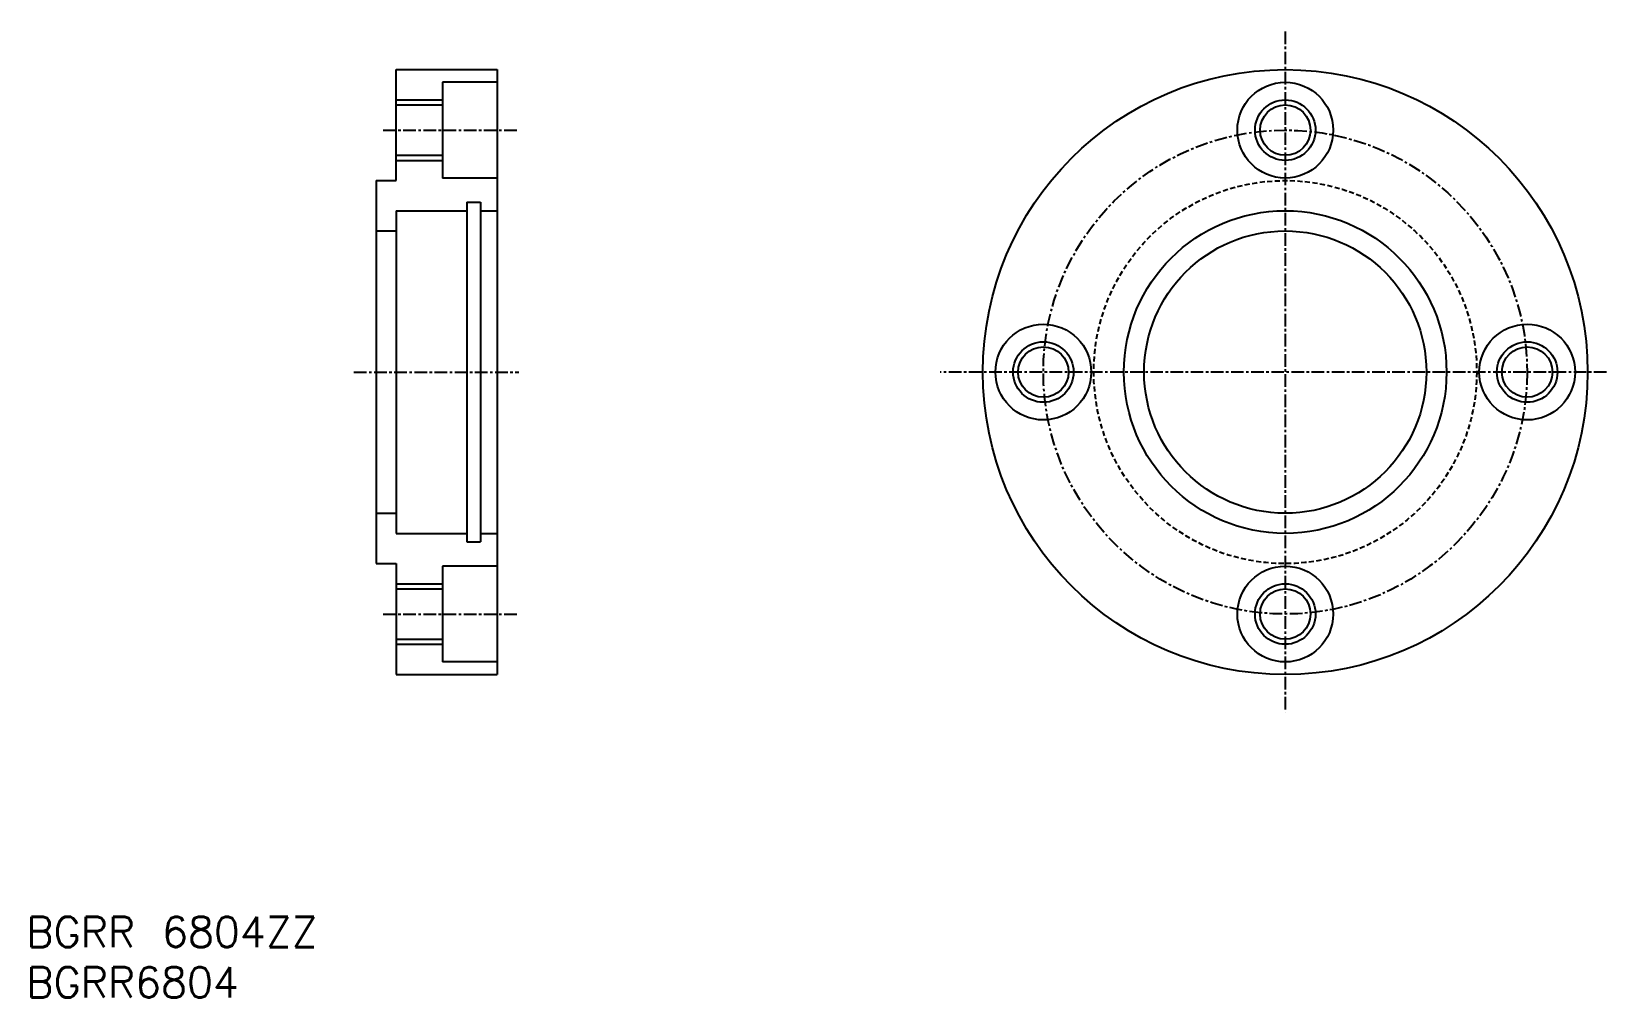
# Model space of a CAD drawing. Extents: x 45 to 202, y 37 to 133.
import ezdxf
from ezdxf.enums import TextEntityAlignment as Align

# ---------------------------------------------------------------- set-up
doc = ezdxf.new("R2010")
doc.units = 0
doc.linetypes.add('CENTER', pattern=[2, 1.25, -0.25, 0.25, -0.25])
doc.linetypes.add('DASHED', pattern=[0.75, 0.5, -0.25])
doc.layers.get('0').update_dxf_attribs({"linetype": 'CONTINUOUS'})
doc.layers.add('CENTER', color=1, linetype='CENTER')
doc.styles.get("Standard").update_dxf_attribs({"font": 'txt.shx', "bigfont": 'extfont.shx'})

msp = doc.modelspace()

# ---------------------------------------------------------------- linework, layer by layer
at = {"color": 7, "linetype": 'CONTINUOUS'}
for p, q in [((81.48, 118.33), (81.48, 129.33)), ((81.48, 129.33), (91.48, 129.33)), ((91.48, 129.33), (91.48, 69.33)), ((91.48, 128.08), (86.08, 128.08)), ((86.08, 128.08), (86.08, 118.58)), ((81.48, 125.83), (86.08, 125.83)), ((81.48, 120.83), (86.08, 120.83)), ((79.48, 118.33), (79.48, 80.33)), ((79.48, 118.33), (81.48, 118.33)), ((91.48, 118.58), (86.08, 118.58)), ((88.48, 116.18), (89.83, 116.18)), ((88.48, 116.18), (88.48, 82.48)), ((89.83, 116.18), (89.83, 82.48)), ((81.48, 115.33), (88.48, 115.33)), ((81.48, 115.33), (81.48, 83.33)), ((89.83, 115.33), (91.48, 115.33)), ((79.48, 113.33), (81.48, 113.33)), ((79.48, 85.33), (81.48, 85.33)), ((81.48, 83.33), (88.48, 83.33)), ((89.83, 83.33), (91.48, 83.33)), ((88.48, 82.48), (89.83, 82.48)), ((79.48, 80.33), (81.48, 80.33)), ((81.48, 80.33), (81.48, 69.33)), ((86.08, 80.08), (86.08, 70.58)), ((91.48, 80.08), (86.08, 80.08)), ((81.48, 77.83), (86.08, 77.83)), ((81.48, 72.83), (86.08, 72.83)), ((91.48, 70.58), (86.08, 70.58)), ((81.48, 69.33), (91.48, 69.33))]:
    msp.add_line(p, q, dxfattribs=at)
at = {"color": 3, "linetype": 'CONTINUOUS'}
for p, q in [((81.48, 126.33), (86.08, 126.33)), ((81.48, 120.33), (86.08, 120.33)), ((81.48, 78.33), (86.08, 78.33)), ((81.48, 72.33), (86.08, 72.33))]:
    msp.add_line(p, q, dxfattribs=at)
at = {"color": 7, "linetype": 'CONTINUOUS'}
for centre, radius in [((169.68, 99.33), 30), ((169.68, 123.33), 4.75), ((169.68, 123.33), 2.5), ((169.68, 99.33), 16), ((169.68, 99.33), 14), ((145.68, 99.33), 4.75), ((193.68, 99.33), 4.75), ((145.68, 99.33), 2.5), ((193.68, 99.33), 2.5), ((169.68, 75.33), 4.75), ((169.68, 75.33), 2.5)]:
    msp.add_circle(centre, radius, dxfattribs=at)
at = {"color": 3, "linetype": 'CONTINUOUS'}
for centre in [(169.68, 123.33), (145.68, 99.33), (193.68, 99.33), (169.68, 75.33)]:
    msp.add_circle(centre, 3, dxfattribs=at)
at = {"color": 3, "linetype": 'DASHED'}
msp.add_circle((169.68, 99.33), 19, dxfattribs=at)
at = {"layer": 'CENTER', "color": 1, "linetype": 'CENTER'}
for p, q in [((169.68, 133.11), (169.68, 65.59)), ((80.18, 123.33), (93.51, 123.33)), ((77.29, 99.33), (93.66, 99.33)), ((201.55, 99.33), (135.46, 99.33)), ((80.18, 75.33), (93.51, 75.33))]:
    msp.add_line(p, q, dxfattribs=at)
msp.add_circle((169.68, 99.33), 24, dxfattribs=at)

# ---------------------------------------------------------------- texts
at = {"color": 7, "linetype": 'CONTINUOUS'}
for s, p in [('BGRR 6804ZZ', (44.78, 43.8)), ('BGRR6804', (44.78, 38.8))]:
    msp.add_text(s, height=3, dxfattribs=at).set_placement(p, align=Align.MIDDLE_LEFT)

doc.saveas('drawing.dxf')
